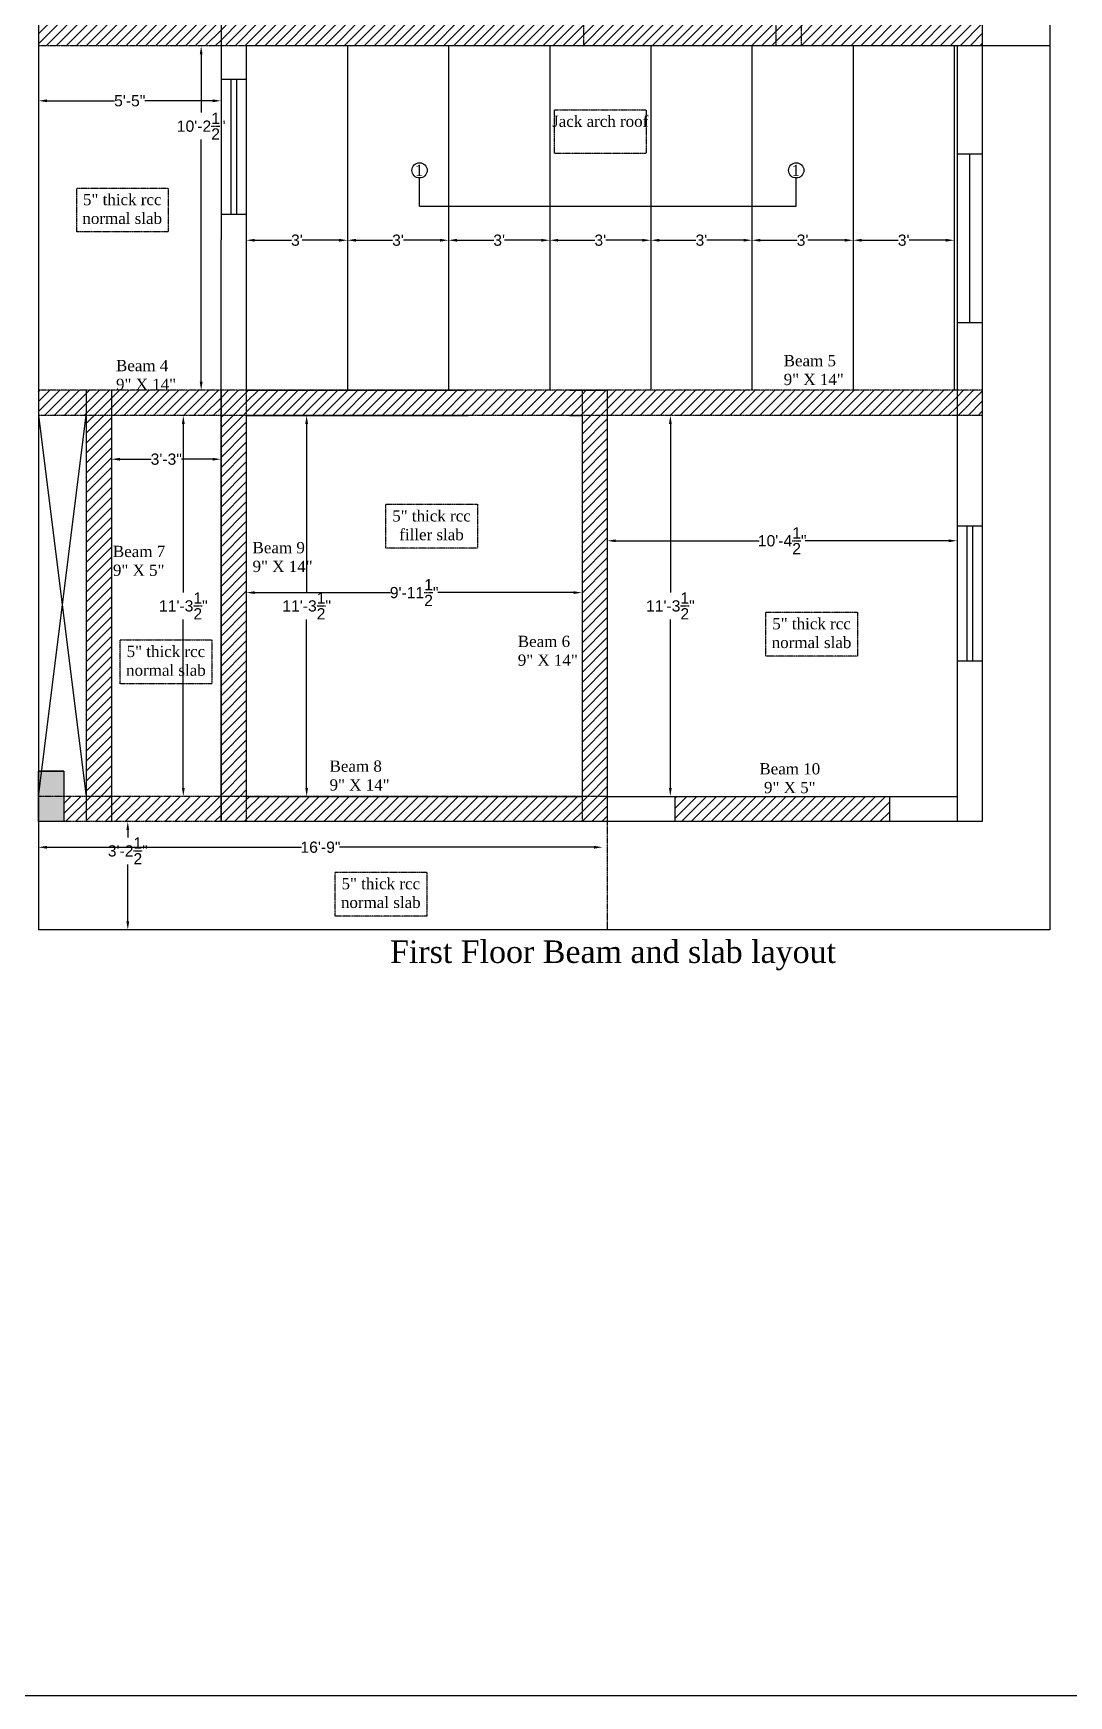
# Model space of a CAD drawing. Header units: inches. Extents: x 3138 to 9973, y -1757 to -151.
# Drawn here: x 6501 to 6870, y -1757 to -1165 of the extents above; entities that cross this region are included whole.
import ezdxf

# ---------------------------------------------------------------- set-up
doc = ezdxf.new("R2010")
doc.units = ezdxf.units.IN
doc.header["$LTSCALE"] = 0.1
doc.header["$MEASUREMENT"] = 0
doc.linetypes.add('DASHED', pattern=[0.75, 0.5, -0.25])
doc.linetypes.add('DASHED2', pattern=[0.375, 0.25, -0.125])
doc.layers.add('MH - Beam and slab layout', color=7, linetype='Continuous')
doc.layers.add('MH - Beams', color=3, linetype='DASHED2')
doc.styles.get("Standard").update_dxf_attribs({"font": 'arial.ttf'})
doc.dimstyles.get("Standard").update_dxf_attribs({"dimtxt": 6, "dimasz": 3, "dimexe": 0, "dimexo": 0.0625, "dimgap": 0.09, "dimtad": 0, "dimtih": 1, "dimtoh": 1, "dimdec": 1, "dimzin": 0, "dimdsep": 46, "dimlunit": 4, "dimtxsty": 'Standard', "dimblk": 'DOT', "dimcen": 0.09, "dimse1": 1, "dimse2": 1, "dimadec": 0, "dimazin": 0, "dimtfac": 1, "dimtdec": 1, "dimtofl": 0, "dimtmove": 0, "dimatfit": 3, "dimfxl": 1, "dimtolj": 1, "dimtzin": 0, "dimarcsym": 0})

# ---------------------------------------------------------------- blocks, each defined once
blk = doc.blocks.new('*D325')
at = {"layer": 'Defpoints', "color": 0}
for p in [(6577.11, -1238.87), (6613.11, -1238.87), (6613.11, -1238.87)]:
    blk.add_point(p, dxfattribs=at)
at = {"layer": 'MH - Beam and slab layout', "color": 0, "lineweight": -2}
for p, q in [((6580.11, -1238.87), (6593.18, -1238.87)), ((6610.11, -1238.87), (6597.03, -1238.87))]:
    blk.add_line(p, q, dxfattribs=at)
at = {"layer": 'MH - Beam and slab layout', "color": 0}
for points in [[(6580.11, -1238.37), (6580.11, -1239.37), (6577.11, -1238.87)], [(6610.11, -1239.37), (6610.11, -1238.37), (6613.11, -1238.87)]]:
    blk.add_solid(points, dxfattribs=at)
at = {"layer": 'MH - Beam and slab layout', "color": 0, "linetype": 'DASHED', "insert": (6595.11, -1238.87), "char_height": 4, "attachment_point": 5}
blk.add_mtext("\\A1;3'", dxfattribs=at)
blk = doc.blocks.new('_Dot')
at = {"color": 0, "linetype": 'ByBlock', "lineweight": -2}
blk.add_line((-0.5, 0), (-1, 0), dxfattribs=at)
at = {"color": 0, "linetype": 'ByBlock', "const_width": 0.5}
blk.add_lwpolyline([(-0.25, 0, 1), (0.25, 0, 1)], format="xyb", close=True, dxfattribs=at)
blk = doc.blocks.new('*D326')
at = {"layer": 'Defpoints', "color": 0}
for p in [(6613.11, -1238.87), (6649.11, -1238.87), (6649.11, -1238.87)]:
    blk.add_point(p, dxfattribs=at)
at = {"layer": 'MH - Beam and slab layout', "color": 0, "lineweight": -2}
for p, q in [((6616.11, -1238.87), (6629.18, -1238.87)), ((6646.11, -1238.87), (6633.03, -1238.87))]:
    blk.add_line(p, q, dxfattribs=at)
at = {"layer": 'MH - Beam and slab layout', "color": 0}
for points in [[(6616.11, -1238.37), (6616.11, -1239.37), (6613.11, -1238.87)], [(6646.11, -1239.37), (6646.11, -1238.37), (6649.11, -1238.87)]]:
    blk.add_solid(points, dxfattribs=at)
at = {"layer": 'MH - Beam and slab layout', "color": 0, "linetype": 'DASHED', "insert": (6631.11, -1238.87), "char_height": 4, "attachment_point": 5}
blk.add_mtext("\\A1;3'", dxfattribs=at)
blk = doc.blocks.new('*D327')
at = {"layer": 'Defpoints', "color": 0}
for p in [(6649.11, -1238.87), (6685.11, -1238.87), (6685.11, -1238.87)]:
    blk.add_point(p, dxfattribs=at)
at = {"layer": 'MH - Beam and slab layout', "color": 0, "lineweight": -2}
for p, q in [((6652.11, -1238.87), (6665.18, -1238.87)), ((6682.11, -1238.87), (6669.03, -1238.87))]:
    blk.add_line(p, q, dxfattribs=at)
at = {"layer": 'MH - Beam and slab layout', "color": 0}
for points in [[(6652.11, -1238.37), (6652.11, -1239.37), (6649.11, -1238.87)], [(6682.11, -1239.37), (6682.11, -1238.37), (6685.11, -1238.87)]]:
    blk.add_solid(points, dxfattribs=at)
at = {"layer": 'MH - Beam and slab layout', "color": 0, "linetype": 'DASHED', "insert": (6667.11, -1238.87), "char_height": 4, "attachment_point": 5}
blk.add_mtext("\\A1;3'", dxfattribs=at)
blk = doc.blocks.new('*D328')
at = {"layer": 'Defpoints', "color": 0}
for p in [(6685.11, -1238.87), (6721.11, -1238.87), (6721.11, -1238.87)]:
    blk.add_point(p, dxfattribs=at)
at = {"layer": 'MH - Beam and slab layout', "color": 0, "lineweight": -2}
for p, q in [((6688.11, -1238.87), (6701.18, -1238.87)), ((6718.11, -1238.87), (6705.03, -1238.87))]:
    blk.add_line(p, q, dxfattribs=at)
at = {"layer": 'MH - Beam and slab layout', "color": 0}
for points in [[(6688.11, -1238.37), (6688.11, -1239.37), (6685.11, -1238.87)], [(6718.11, -1239.37), (6718.11, -1238.37), (6721.11, -1238.87)]]:
    blk.add_solid(points, dxfattribs=at)
at = {"layer": 'MH - Beam and slab layout', "color": 0, "linetype": 'DASHED', "insert": (6703.11, -1238.87), "char_height": 4, "attachment_point": 5}
blk.add_mtext("\\A1;3'", dxfattribs=at)
blk = doc.blocks.new('*D329')
at = {"layer": 'Defpoints', "color": 0}
for p in [(6721.11, -1238.87), (6757.11, -1238.87), (6757.11, -1238.87)]:
    blk.add_point(p, dxfattribs=at)
at = {"layer": 'MH - Beam and slab layout', "color": 0, "lineweight": -2}
for p, q in [((6724.11, -1238.87), (6737.18, -1238.87)), ((6754.11, -1238.87), (6741.03, -1238.87))]:
    blk.add_line(p, q, dxfattribs=at)
at = {"layer": 'MH - Beam and slab layout', "color": 0}
for points in [[(6724.11, -1238.37), (6724.11, -1239.37), (6721.11, -1238.87)], [(6754.11, -1239.37), (6754.11, -1238.37), (6757.11, -1238.87)]]:
    blk.add_solid(points, dxfattribs=at)
at = {"layer": 'MH - Beam and slab layout', "color": 0, "linetype": 'DASHED', "insert": (6739.11, -1238.87), "char_height": 4, "attachment_point": 5}
blk.add_mtext("\\A1;3'", dxfattribs=at)
blk = doc.blocks.new('*D330')
at = {"layer": 'Defpoints', "color": 0}
for p in [(6757.11, -1238.87), (6793.11, -1238.87), (6793.11, -1238.87)]:
    blk.add_point(p, dxfattribs=at)
at = {"layer": 'MH - Beam and slab layout', "color": 0, "lineweight": -2}
for p, q in [((6760.11, -1238.87), (6773.18, -1238.87)), ((6790.11, -1238.87), (6777.03, -1238.87))]:
    blk.add_line(p, q, dxfattribs=at)
at = {"layer": 'MH - Beam and slab layout', "color": 0}
for points in [[(6760.11, -1238.37), (6760.11, -1239.37), (6757.11, -1238.87)], [(6790.11, -1239.37), (6790.11, -1238.37), (6793.11, -1238.87)]]:
    blk.add_solid(points, dxfattribs=at)
at = {"layer": 'MH - Beam and slab layout', "color": 0, "linetype": 'DASHED', "insert": (6775.11, -1238.87), "char_height": 4, "attachment_point": 5}
blk.add_mtext("\\A1;3'", dxfattribs=at)
blk = doc.blocks.new('*D331')
at = {"layer": 'Defpoints', "color": 0}
for p in [(6793.11, -1238.87), (6829.11, -1238.87), (6829.11, -1238.87)]:
    blk.add_point(p, dxfattribs=at)
at = {"layer": 'MH - Beam and slab layout', "color": 0, "lineweight": -2}
for p, q in [((6796.11, -1238.87), (6809.18, -1238.87)), ((6826.11, -1238.87), (6813.03, -1238.87))]:
    blk.add_line(p, q, dxfattribs=at)
at = {"layer": 'MH - Beam and slab layout', "color": 0}
for points in [[(6796.11, -1238.37), (6796.11, -1239.37), (6793.11, -1238.87)], [(6826.11, -1239.37), (6826.11, -1238.37), (6829.11, -1238.87)]]:
    blk.add_solid(points, dxfattribs=at)
at = {"layer": 'MH - Beam and slab layout', "color": 0, "linetype": 'DASHED', "insert": (6811.11, -1238.87), "char_height": 4, "attachment_point": 5}
blk.add_mtext("\\A1;3'", dxfattribs=at)
blk = doc.blocks.new('*D336')
at = {"layer": 'Defpoints', "color": 0}
for p in [(6696.61, -1364.23), (6577.11, -1368.97), (6696.61, -1368.97)]:
    blk.add_point(p, dxfattribs=at)
at = {"layer": 'MH - Beam and slab layout', "color": 0, "lineweight": -2}
for p, q in [((6580.11, -1364.23), (6628.43, -1364.23)), ((6693.61, -1364.23), (6645.28, -1364.23))]:
    blk.add_line(p, q, dxfattribs=at)
at = {"layer": 'MH - Beam and slab layout', "color": 0}
for points in [[(6580.11, -1363.73), (6580.11, -1364.73), (6577.11, -1364.23)], [(6693.61, -1364.73), (6693.61, -1363.73), (6696.61, -1364.23)]]:
    blk.add_solid(points, dxfattribs=at)
at = {"layer": 'MH - Beam and slab layout', "color": 0, "linetype": 'DASHED', "insert": (6636.86, -1364.23), "char_height": 4, "attachment_point": 5}
blk.add_mtext('\\A1;9\'-11{\\H1.000000x;\\S1/2;}"', dxfattribs=at)
blk = doc.blocks.new('*D337')
at = {"layer": 'Defpoints', "color": 0}
for p in [(6599.11, -1301.22), (6598.59, -1436.72), (6599.11, -1436.72)]:
    blk.add_point(p, dxfattribs=at)
at = {"layer": 'MH - Beam and slab layout', "color": 0, "lineweight": -2}
for p, q in [((6598.59, -1304.22), (6598.59, -1364.17)), ((6598.59, -1433.72), (6598.59, -1373.78))]:
    blk.add_line(p, q, dxfattribs=at)
at = {"layer": 'MH - Beam and slab layout', "color": 0}
for points in [[(6599.09, -1304.22), (6598.09, -1304.22), (6598.59, -1301.22)], [(6598.09, -1433.72), (6599.09, -1433.72), (6598.59, -1436.72)]]:
    blk.add_solid(points, dxfattribs=at)
at = {"layer": 'MH - Beam and slab layout', "color": 0, "linetype": 'DASHED', "insert": (6598.59, -1368.97), "char_height": 4, "attachment_point": 5}
blk.add_mtext('\\A1;11\'-3{\\H1.000000x;\\S1/2;}"', dxfattribs=at)
blk = doc.blocks.new('*D338')
at = {"layer": 'Defpoints', "color": 0}
for p in [(6830.11, -1345.79), (6705.61, -1348.66), (6830.11, -1348.66)]:
    blk.add_point(p, dxfattribs=at)
at = {"layer": 'MH - Beam and slab layout', "color": 0, "lineweight": -2}
for p, q in [((6708.61, -1345.79), (6759.62, -1345.79)), ((6827.11, -1345.79), (6776.09, -1345.79))]:
    blk.add_line(p, q, dxfattribs=at)
at = {"layer": 'MH - Beam and slab layout', "color": 0}
for points in [[(6708.61, -1345.29), (6708.61, -1346.29), (6705.61, -1345.79)], [(6827.11, -1346.29), (6827.11, -1345.29), (6830.11, -1345.79)]]:
    blk.add_solid(points, dxfattribs=at)
at = {"layer": 'MH - Beam and slab layout', "color": 0, "linetype": 'DASHED', "insert": (6767.86, -1345.79), "char_height": 4, "attachment_point": 5}
blk.add_mtext('\\A1;10\'-4{\\H1.000000x;\\S1/2;}"', dxfattribs=at)
blk = doc.blocks.new('*D339')
at = {"layer": 'Defpoints', "color": 0}
for p in [(6727.64, -1301.22), (6727.64, -1436.72), (6728.05, -1436.72)]:
    blk.add_point(p, dxfattribs=at)
at = {"layer": 'MH - Beam and slab layout', "color": 0, "lineweight": -2}
for p, q in [((6728.05, -1304.22), (6728.05, -1364.17)), ((6728.05, -1433.72), (6728.05, -1373.78))]:
    blk.add_line(p, q, dxfattribs=at)
at = {"layer": 'MH - Beam and slab layout', "color": 0}
for points in [[(6728.55, -1304.22), (6727.55, -1304.22), (6728.05, -1301.22)], [(6727.55, -1433.72), (6728.55, -1433.72), (6728.05, -1436.72)]]:
    blk.add_solid(points, dxfattribs=at)
at = {"layer": 'MH - Beam and slab layout', "color": 0, "linetype": 'DASHED', "insert": (6728.05, -1368.97), "char_height": 4, "attachment_point": 5}
blk.add_mtext('\\A1;11\'-3{\\H1.000000x;\\S1/2;}"', dxfattribs=at)
blk = doc.blocks.new('*D341')
at = {"layer": 'Defpoints', "color": 0}
for p in [(6518.02, -1169.72), (6518.02, -1292.22), (6561.04, -1292.22)]:
    blk.add_point(p, dxfattribs=at)
at = {"layer": 'MH - Beam and slab layout', "color": 0, "lineweight": -2}
for p, q in [((6561.04, -1172.72), (6561.04, -1193.46)), ((6561.04, -1289.22), (6561.04, -1203.07))]:
    blk.add_line(p, q, dxfattribs=at)
at = {"layer": 'MH - Beam and slab layout', "color": 0}
for points in [[(6561.54, -1172.72), (6560.54, -1172.72), (6561.04, -1169.72)], [(6560.54, -1289.22), (6561.54, -1289.22), (6561.04, -1292.22)]]:
    blk.add_solid(points, dxfattribs=at)
at = {"layer": 'MH - Beam and slab layout', "color": 0, "linetype": 'DASHED', "insert": (6561.04, -1198.27), "char_height": 4, "attachment_point": 5}
blk.add_mtext('\\A1;10\'-2{\\H1.000000x;\\S1/2;}"', dxfattribs=at)
blk = doc.blocks.new('*D342')
at = {"layer": 'Defpoints', "color": 0}
for p in [(6525.67, -1301.22), (6525.67, -1436.72), (6554.69, -1436.72)]:
    blk.add_point(p, dxfattribs=at)
at = {"layer": 'MH - Beam and slab layout', "color": 0, "lineweight": -2}
for p, q in [((6554.69, -1304.22), (6554.69, -1364.17)), ((6554.69, -1433.72), (6554.69, -1373.78))]:
    blk.add_line(p, q, dxfattribs=at)
at = {"layer": 'MH - Beam and slab layout', "color": 0}
for points in [[(6555.19, -1304.22), (6554.19, -1304.22), (6554.69, -1301.22)], [(6554.19, -1433.72), (6555.19, -1433.72), (6554.69, -1436.72)]]:
    blk.add_solid(points, dxfattribs=at)
at = {"layer": 'MH - Beam and slab layout', "color": 0, "linetype": 'DASHED', "insert": (6554.69, -1368.97), "char_height": 4, "attachment_point": 5}
blk.add_mtext('\\A1;11\'-3{\\H1.000000x;\\S1/2;}"', dxfattribs=at)
blk = doc.blocks.new('*D343')
at = {"layer": 'Defpoints', "color": 0}
for p in [(6529.11, -1317.04), (6568.11, -1316.78), (6568.11, -1317.04)]:
    blk.add_point(p, dxfattribs=at)
at = {"layer": 'MH - Beam and slab layout', "color": 0, "lineweight": -2}
for p, q in [((6532.11, -1316.78), (6543.21, -1316.78)), ((6565.11, -1316.78), (6554.01, -1316.78))]:
    blk.add_line(p, q, dxfattribs=at)
at = {"layer": 'MH - Beam and slab layout', "color": 0}
for points in [[(6532.11, -1316.28), (6532.11, -1317.28), (6529.11, -1316.78)], [(6565.11, -1317.28), (6565.11, -1316.28), (6568.11, -1316.78)]]:
    blk.add_solid(points, dxfattribs=at)
at = {"layer": 'MH - Beam and slab layout', "color": 0, "linetype": 'DASHED', "insert": (6548.61, -1316.78), "char_height": 4, "attachment_point": 5}
blk.add_mtext('\\A1;3\'-3"', dxfattribs=at)
blk = doc.blocks.new('*D344')
at = {"layer": 'Defpoints', "color": 0}
for p in [(6503.11, -1454.84), (6703.91, -1456.36), (6503.11, -1464.97)]:
    blk.add_point(p, dxfattribs=at)
at = {"layer": 'MH - Beam and slab layout', "color": 0, "lineweight": -2}
for p, q in [((6506.11, -1454.84), (6596.74, -1454.84)), ((6700.91, -1454.84), (6610.28, -1454.84))]:
    blk.add_line(p, q, dxfattribs=at)
at = {"layer": 'MH - Beam and slab layout', "color": 0}
for points in [[(6506.11, -1454.34), (6506.11, -1455.34), (6503.11, -1454.84)], [(6700.91, -1455.34), (6700.91, -1454.34), (6703.91, -1454.84)]]:
    blk.add_solid(points, dxfattribs=at)
at = {"layer": 'MH - Beam and slab layout', "color": 0, "linetype": 'DASHED', "insert": (6603.51, -1454.84), "char_height": 4, "attachment_point": 5}
blk.add_mtext('\\A1;16\'-9"', dxfattribs=at)
blk = doc.blocks.new('*D345')
at = {"layer": 'Defpoints', "color": 0}
for p in [(6534.92, -1445.72), (6534.34, -1484.22), (6534.92, -1484.22)]:
    blk.add_point(p, dxfattribs=at)
at = {"layer": 'MH - Beam and slab layout', "color": 0, "lineweight": -2}
for p, q in [((6534.92, -1448.72), (6534.92, -1451.33)), ((6534.92, -1481.22), (6534.92, -1460.94))]:
    blk.add_line(p, q, dxfattribs=at)
at = {"layer": 'MH - Beam and slab layout', "color": 0}
for points in [[(6535.42, -1448.72), (6534.42, -1448.72), (6534.92, -1445.72)], [(6534.42, -1481.22), (6535.42, -1481.22), (6534.92, -1484.22)]]:
    blk.add_solid(points, dxfattribs=at)
at = {"layer": 'MH - Beam and slab layout', "color": 0, "linetype": 'DASHED', "insert": (6534.92, -1456.13), "char_height": 4, "attachment_point": 5}
blk.add_mtext('\\A1;3\'-2{\\H1.000000x;\\S1/2;}"', dxfattribs=at)
blk = doc.blocks.new('*D347')
at = {"layer": 'Defpoints', "color": 0}
for p in [(6503.11, -1187.91), (6568.11, -1187.91), (6568.11, -1189.26)]:
    blk.add_point(p, dxfattribs=at)
at = {"layer": 'MH - Beam and slab layout', "color": 0, "lineweight": -2}
for p, q in [((6506.11, -1189.26), (6530.2, -1189.26)), ((6565.11, -1189.26), (6541.01, -1189.26))]:
    blk.add_line(p, q, dxfattribs=at)
at = {"layer": 'MH - Beam and slab layout', "color": 0}
for points in [[(6506.11, -1188.76), (6506.11, -1189.76), (6503.11, -1189.26)], [(6565.11, -1189.76), (6565.11, -1188.76), (6568.11, -1189.26)]]:
    blk.add_solid(points, dxfattribs=at)
at = {"layer": 'MH - Beam and slab layout', "color": 0, "linetype": 'DASHED', "insert": (6535.61, -1189.26), "char_height": 4, "attachment_point": 5}
blk.add_mtext('\\A1;5\'-5"', dxfattribs=at)

msp = doc.modelspace()

# ---------------------------------------------------------------- hatches: boundary and pattern name
msp.add_hatch(color=256).paths.add_polyline_path([(6503.107, -1427.723), (6512.107, -1427.723), (6512.107, -1445.723), (6503.107, -1445.723)])
at = {"layer": 'MH - Beam and slab layout', "linetype": 'DASHED'}
h = msp.add_hatch(dxfattribs=at)
h.set_pattern_fill('ANSI31', color=256, scale=20, style=0)
h.paths.add_polyline_path([(6774.607, -1160.723), (6774.607, -1094.223), (6774.607, -1089.723), (6774.607, -1027.223), (6774.607, -1018.223), (6765.607, -1018.223), (6765.607, -1021.723), (6765.607, -1023.723), (6765.607, -1027.223), (6765.607, -1160.723), (6765.607, -1169.723), (6774.607, -1169.723)])
h = msp.add_hatch(dxfattribs=at)
h.set_pattern_fill('ANSI31', color=256, scale=20, style=0)
h.paths.add_polyline_path([(6568.107, -1169.723), (6568.107, -1160.723), (6503.107, -1160.723), (6503.107, -1169.723)])
at = {"layer": 'MH - Beam and slab layout'}
h = msp.add_hatch(dxfattribs=at)
h.set_pattern_fill('ANSI31', color=256, scale=20, style=0)
h.paths.add_polyline_path([(6697.107, -1169.723), (6697.107, -1160.723), (6577.107, -1160.723), (6568.107, -1160.723), (6568.107, -1169.723), (6577.107, -1169.723), (6613.107, -1169.723), (6649.107, -1169.723), (6685.107, -1169.723)])
at = {"layer": 'MH - Beam and slab layout', "linetype": 'DASHED'}
h = msp.add_hatch(dxfattribs=at)
h.set_pattern_fill('ANSI31', color=256, scale=20, style=0)
h.paths.add_polyline_path([(6765.607, -1169.723), (6765.607, -1160.723), (6729.607, -1160.723), (6697.107, -1160.723), (6697.107, -1169.723), (6721.107, -1169.723), (6729.607, -1169.723), (6757.107, -1169.723)])
h = msp.add_hatch(dxfattribs=at)
h.set_pattern_fill('ANSI31', color=256, scale=20, style=0)
h.paths.add_polyline_path([(6839.107, -1169.723), (6839.107, -1160.723), (6830.107, -1160.723), (6774.607, -1160.723), (6774.607, -1169.723), (6793.107, -1169.723), (6829.107, -1169.723), (6830.107, -1169.723)])
h = msp.add_hatch(dxfattribs=at)
h.set_pattern_fill('ANSI31', color=256, scale=20, style=0)
h.paths.add_polyline_path([(6504.778, -1189.691), (6532.216, -1189.691), (6532.216, -1206.841), (6504.778, -1206.841)], flags=9)
h = msp.add_hatch(dxfattribs=at)
h.set_pattern_fill('ANSI31', color=256, scale=20, style=0)
h.paths.add_polyline_path([(6504.778, -1189.691), (6532.216, -1189.691), (6532.216, -1206.841), (6504.778, -1206.841)], flags=9)
h = msp.add_hatch(dxfattribs=at)
h.set_pattern_fill('ANSI31', color=256, scale=20, style=0)
h.paths.add_polyline_path([(6551.893, -1192.549), (6570.185, -1192.549), (6570.185, -1203.983), (6551.893, -1203.983)], flags=9)
h = msp.add_hatch(dxfattribs=at)
h.set_pattern_fill('ANSI31', color=256, scale=20, style=0)
h.paths.add_polyline_path([(6529.295, -1235.689), (6541.919, -1235.689), (6541.919, -1241.757), (6529.295, -1241.757)], flags=9)
h = msp.add_hatch(dxfattribs=at)
h.set_pattern_fill('ANSI31', color=256, scale=20, style=0)
h.paths.add_polyline_path([(6568.107, -1301.223), (6568.107, -1292.223), (6503.107, -1292.223), (6503.107, -1301.223)])
h = msp.add_hatch(dxfattribs=at)
h.set_pattern_fill('ANSI31', color=256, scale=20, style=0)
h.paths.add_polyline_path([(6577.107, -1301.223), (6577.107, -1292.223), (6568.107, -1292.223), (6568.107, -1301.223)])
h = msp.add_hatch(dxfattribs=at)
h.set_pattern_fill('ANSI31', color=256, scale=20, style=0)
h.paths.add_polyline_path([(6696.607, -1301.223), (6696.607, -1292.223), (6692.107, -1292.223), (6685.107, -1292.223), (6656.107, -1292.223), (6649.107, -1292.223), (6613.107, -1292.223), (6577.107, -1292.223), (6577.107, -1301.223), (6599.107, -1301.223), (6623.107, -1301.223), (6656.107, -1301.223), (6692.107, -1301.223)])
h = msp.add_hatch(dxfattribs=at)
h.set_pattern_fill('ANSI31', color=256, scale=20, style=0)
h.paths.add_polyline_path([(6705.607, -1301.223), (6705.607, -1292.223), (6696.607, -1292.223), (6696.607, -1301.223)])
h = msp.add_hatch(dxfattribs=at)
h.set_pattern_fill('ANSI31', color=256, scale=20, style=0)
h.paths.add_polyline_path([(6830.107, -1301.223), (6830.107, -1292.223), (6829.107, -1292.223), (6793.107, -1292.223), (6757.107, -1292.223), (6721.107, -1292.223), (6705.607, -1292.223), (6705.607, -1301.223)])
h = msp.add_hatch(dxfattribs=at)
h.set_pattern_fill('ANSI31', color=256, scale=20, style=0)
h.paths.add_polyline_path([(6839.107, -1301.223), (6839.107, -1292.223), (6830.107, -1292.223), (6830.107, -1301.223)])
h = msp.add_hatch(dxfattribs=at)
h.set_pattern_fill('ANSI31', color=256, scale=20, style=0)
h.paths.add_polyline_path([(6529.107, -1436.723), (6529.107, -1301.223), (6520.107, -1301.223), (6520.107, -1436.723)])
h = msp.add_hatch(dxfattribs=at)
h.set_pattern_fill('ANSI31', color=256, scale=20, style=0)
h.paths.add_polyline_path([(6577.107, -1436.723), (6577.107, -1436.723), (6577.107, -1301.223), (6568.107, -1301.223), (6568.107, -1436.723)])
h = msp.add_hatch(dxfattribs=at)
h.set_pattern_fill('ANSI31', color=256, scale=20, style=0)
h.paths.add_polyline_path([(6705.607, -1436.723), (6705.607, -1301.223), (6696.607, -1301.223), (6696.607, -1436.723)])
h = msp.add_hatch(dxfattribs=at)
h.set_pattern_fill('ANSI31', color=256, scale=20, style=0)
h.paths.add_polyline_path([(6526.139, -1309.931), (6545.075, -1309.931), (6545.075, -1319.033), (6526.139, -1319.033)], flags=9)
h = msp.add_hatch(dxfattribs=at)
h.set_pattern_fill('ANSI31', color=256, scale=20, style=0)
h.paths.add_polyline_path([(6529.295, -1311.448), (6541.919, -1311.448), (6541.919, -1317.516), (6529.295, -1317.516)], flags=9)
h = msp.add_hatch(dxfattribs=at)
h.set_pattern_fill('ANSI31', color=256, scale=20, style=0)
h.paths.add_polyline_path([(6754.138, -1337.218), (6781.576, -1337.218), (6781.576, -1354.368), (6754.138, -1354.368)], flags=9)
h = msp.add_hatch(dxfattribs=at)
h.set_pattern_fill('ANSI31', color=256, scale=20, style=0)
h.paths.add_polyline_path([(6511.179, -1360.398), (6538.617, -1360.398), (6538.617, -1377.548), (6511.179, -1377.548)], flags=9)
h = msp.add_hatch(dxfattribs=at)
h.set_pattern_fill('ANSI31', color=256, scale=20, style=0)
h.paths.add_polyline_path([(6511.179, -1360.398), (6538.617, -1360.398), (6538.617, -1377.548), (6511.179, -1377.548)], flags=9)
h = msp.add_hatch(dxfattribs=at)
h.set_pattern_fill('ANSI31', color=256, scale=20, style=0)
h.paths.add_polyline_path([(6584.868, -1360.398), (6612.306, -1360.398), (6612.306, -1377.548), (6584.868, -1377.548)], flags=9)
h = msp.add_hatch(dxfattribs=at)
h.set_pattern_fill('ANSI31', color=256, scale=20, style=0)
h.paths.add_polyline_path([(6584.868, -1360.398), (6612.306, -1360.398), (6612.306, -1377.548), (6584.868, -1377.548)], flags=9)
h = msp.add_hatch(dxfattribs=at)
h.set_pattern_fill('ANSI31', color=256, scale=20, style=0)
h.paths.add_polyline_path([(6622.856, -1355.655), (6650.858, -1355.655), (6650.858, -1372.805), (6622.856, -1372.805)], flags=9)
h = msp.add_hatch(dxfattribs=at)
h.set_pattern_fill('ANSI31', color=256, scale=20, style=0)
h.paths.add_polyline_path([(6622.856, -1355.655), (6650.858, -1355.655), (6650.858, -1372.805), (6622.856, -1372.805)], flags=9)
h = msp.add_hatch(dxfattribs=at)
h.set_pattern_fill('ANSI31', color=256, scale=20, style=0)
h.paths.add_polyline_path([(6714.335, -1360.398), (6741.773, -1360.398), (6741.773, -1377.548), (6714.335, -1377.548)], flags=9)
h = msp.add_hatch(dxfattribs=at)
h.set_pattern_fill('ANSI31', color=256, scale=20, style=0)
h.paths.add_polyline_path([(6545.541, -1363.257), (6563.833, -1363.257), (6563.833, -1374.69), (6545.541, -1374.69)], flags=9)
at = {"layer": 'MH - Beam and slab layout'}
h = msp.add_hatch(dxfattribs=at)
h.set_pattern_fill('ANSI32', color=256)
h.paths.add_polyline_path([(6718.908, -1363.257), (6737.2, -1363.257), (6737.2, -1374.69), (6718.908, -1374.69)], flags=9)
at = {"layer": 'MH - Beam and slab layout', "linetype": 'DASHED'}
h = msp.add_hatch(dxfattribs=at)
h.set_pattern_fill('ANSI31', color=256, scale=20, style=0)
h.paths.add_polyline_path([(6568.107, -1445.723), (6568.107, -1445.723), (6568.107, -1436.723), (6512.107, -1436.723), (6512.107, -1445.723), (6512.107, -1445.723)])
h = msp.add_hatch(dxfattribs=at)
h.set_pattern_fill('ANSI31', color=256, scale=20, style=0)
h.paths.add_polyline_path([(6577.107, -1445.723), (6577.107, -1436.723), (6568.107, -1436.723), (6568.107, -1445.723), (6568.107, -1445.723), (6568.107, -1445.723)])
h = msp.add_hatch(dxfattribs=at)
h.set_pattern_fill('ANSI31', color=256, scale=20, style=0)
h.paths.add_polyline_path([(6696.607, -1445.723), (6696.607, -1436.723), (6577.107, -1436.723), (6577.107, -1436.723), (6577.107, -1445.723)])
h = msp.add_hatch(dxfattribs=at)
h.set_pattern_fill('ANSI31', color=256, scale=20, style=0)
h.paths.add_polyline_path([(6705.607, -1445.723), (6705.607, -1436.723), (6696.607, -1436.723), (6696.607, -1445.723)])
h = msp.add_hatch(dxfattribs=at)
h.set_pattern_fill('ANSI31', color=256, scale=20, style=0)
h.paths.add_polyline_path([(6806.107, -1445.723), (6806.107, -1436.723), (6729.607, -1436.723), (6729.607, -1445.723)])
h = msp.add_hatch(dxfattribs=at)
h.set_pattern_fill('ANSI31', color=256, scale=20, style=0)
h.paths.add_polyline_path([(6525.451, -1451.57), (6544.381, -1451.57), (6544.381, -1460.696), (6525.451, -1460.696)], flags=9)

# ---------------------------------------------------------------- linework, layer by layer
for p, q in [((6568.107, -1160.723), (6568.107, -1238.723)), ((6577.107, -1169.723), (6577.107, -1287.723)), ((6613.107, -1169.723), (6613.107, -1292.223)), ((6649.107, -1169.723), (6649.107, -1292.223)), ((6685.107, -1169.723), (6685.107, -1292.223)), ((6721.107, -1169.723), (6721.107, -1292.223)), ((6757.107, -1169.723), (6757.107, -1292.223)), ((6793.107, -1169.723), (6793.107, -1292.223)), ((6829.107, -1169.723), (6829.107, -1292.223)), ((6577.107, -1181.723), (6568.107, -1181.723)), ((6571.607, -1181.723), (6571.607, -1229.723)), ((6573.607, -1181.723), (6573.607, -1229.723)), ((6577.107, -1229.723), (6568.107, -1229.723)), ((6520.107, -1292.223), (6520.107, -1445.723)), ((6529.107, -1292.223), (6529.107, -1445.723)), ((6503.107, -1301.223), (6520.107, -1436.723)), ((6503.107, -1436.723), (6520.107, -1301.223)), ((6599.107, -1301.223), (6577.107, -1301.223)), ((6830.107, -1340.473), (6839.107, -1340.473)), ((6833.607, -1340.473), (6833.607, -1388.473)), ((6835.607, -1340.473), (6835.607, -1388.473)), ((6830.107, -1388.473), (6839.107, -1388.473)), ((6512.107, -1427.723), (6503.107, -1427.723)), ((6806.107, -1436.723), (6806.107, -1445.723)), ((6512.107, -1445.723), (6503.107, -1445.723))]:
    msp.add_line(p, q)
for points in [[(6503.107, -994.223), (6863.107, -994.223), (6863.107, -1484.223)], [(6503.107, -994.223), (6503.107, -1484.223)], [(6839.107, -1018.223), (6839.107, -1175.296)], [(6729.607, -1169.723), (6577.107, -1169.723)], [(6863.107, -1169.723), (6729.607, -1169.723)], [(6774.607, -1169.723), (6765.607, -1169.723)], [(6830.107, -1169.723), (6830.107, -1436.723)], [(6839.107, -1175.296), (6839.107, -1445.723)], [(6839.107, -1445.723), (6568.107, -1445.723), (6568.107, -1238.723)], [(6577.107, -1287.723), (6577.107, -1292.223)], [(6577.107, -1292.223), (6656.107, -1292.223)], [(6692.107, -1292.223), (6705.607, -1292.223)], [(6705.607, -1292.223), (6705.607, -1436.723)], [(6577.107, -1301.223), (6656.107, -1301.223)], [(6577.107, -1301.223), (6577.107, -1436.723), (6696.607, -1436.723)], [(6599.107, -1301.223), (6623.107, -1301.223)], [(6692.107, -1301.223), (6696.607, -1301.223)], [(6696.607, -1301.223), (6696.607, -1436.723)], [(6512.107, -1427.723), (6512.107, -1445.723)], [(6705.607, -1436.723), (6830.107, -1436.723)], [(6863.107, -1484.223), (6503.107, -1484.223)]]:
    msp.add_lwpolyline(points)
msp.add_lwpolyline([(6503.107, -1427.723), (6512.107, -1427.723), (6512.107, -1445.723), (6503.107, -1445.723)], close=True)
at = {"layer": 'MH - Beam and slab layout'}
for p, q in [((6839.107, -1208.264), (6830.107, -1208.264)), ((6834.607, -1268.252), (6834.607, -1208.264)), ((6638.779, -1226.774), (6638.779, -1216.715)), ((6772.867, -1226.774), (6772.867, -1216.715)), ((6638.779, -1226.774), (6772.867, -1226.774)), ((6839.107, -1268.252), (6830.107, -1268.252)), ((6705.607, -1436.723), (6705.607, -1445.723)), ((6729.607, -1436.723), (6729.607, -1445.723)), ((6806.107, -1436.723), (6806.107, -1445.723)), ((6830.107, -1436.723), (6830.107, -1445.723))]:
    msp.add_line(p, q, dxfattribs=at)
msp.add_lwpolyline([(6160.015, -722.304), (8196.431, -722.304), (8196.431, -1756.72), (6160.015, -1756.72)], close=True, dxfattribs=at)
at = {"layer": 'MH - Beam and slab layout', "linetype": 'DASHED'}
for points in [[(6686.864, -1192.429), (6719.433, -1192.429), (6719.433, -1208.053), (6686.864, -1208.053)], [(6516.723, -1220.292), (6549.291, -1220.292), (6549.291, -1235.916), (6516.723, -1235.916)], [(6626.81, -1332.827), (6659.378, -1332.827), (6659.378, -1348.451), (6626.81, -1348.451)], [(6762.085, -1371.197), (6794.653, -1371.197), (6794.653, -1386.821), (6762.085, -1386.821)], [(6532.264, -1381.059), (6564.832, -1381.059), (6564.832, -1396.683), (6532.264, -1396.683)], [(6608.753, -1463.682), (6641.322, -1463.682), (6641.322, -1479.306), (6608.753, -1479.306)]]:
    msp.add_lwpolyline(points, close=True, dxfattribs=at)
at = {"layer": 'MH - Beam and slab layout'}
for centre in [(6638.779, -1214.007), (6772.867, -1214.007)]:
    msp.add_circle(centre, 2.708, dxfattribs=at)
at = {"layer": 'MH - Beams', "linetype": 'DASHED'}
for p, q in [((6503.107, -1160.723), (6503.107, -1169.723)), ((6697.107, -1160.723), (6697.107, -1169.723)), ((6697.107, -1169.723), (6503.107, -1169.723)), ((6839.107, -1292.223), (6503.107, -1292.223)), ((6568.107, -1292.223), (6568.107, -1445.723)), ((6577.107, -1292.223), (6577.107, -1445.723)), ((6696.607, -1292.223), (6696.607, -1445.723)), ((6705.607, -1292.223), (6705.607, -1445.723)), ((6839.107, -1301.223), (6503.107, -1301.223)), ((6705.607, -1436.723), (6503.107, -1436.723)), ((6705.607, -1445.723), (6503.107, -1445.723)), ((6705.607, -1445.723), (6705.607, -1484.223))]:
    msp.add_line(p, q, dxfattribs=at)
at = {"layer": 'MH - Beams'}
for points in [[(6765.607, -1018.223), (6765.607, -1169.723)], [(6774.607, -1094.223), (6774.607, -1169.723)]]:
    msp.add_lwpolyline(points, dxfattribs=at)

# ---------------------------------------------------------------- texts
at = {"insert": (6624.209, -1487.998), "char_height": 8, "width": 166.88286, "attachment_point": 1}
msp.add_mtext('\\pxqc;{\\fTimes New Roman|b0|i0|c0|p34;First Floor Beam and slab layout}', dxfattribs=at)
at = {"layer": 'MH - Beam and slab layout', "linetype": 'DASHED', "char_height": 1, "attachment_point": 1}
for s, insert, width in [('\\pxqc;{\\fTimes New Roman|b0|i0|c0|p34;\\H4x;Jack arch roof}', (6686.744, -1194.532), 32.68875), ('\\pxqc;{\\fTimes New Roman|b0|i0|c0|p34;\\H4x;5" thick rcc normal slab}', (6516.602, -1222.396), 32.68875), ('{\\fTimes New Roman|b0|i0|c0|p34;\\H4x;Beam 4\\P9" X 14"}', (6530.723, -1281.465), 23.84609), ('{\\fTimes New Roman|b0|i0|c0|p34;\\H4x;Beam 5\\P9" X 14"}', (6768.392, -1279.726), 23.84609), ('\\pxqc;{\\fTimes New Roman|b0|i0|c0|p34;\\H4x;5" thick rcc filler slab}', (6626.69, -1334.931), 32.68875), ('{\\fTimes New Roman|b0|i0|c0|p34;\\H4x;Beam 7\\P9" X 5"}', (6529.627, -1347.588), 23.84609), ('\\pxt12;{\\fTimes New Roman|b0|i0|c0|p34;\\H4x;Beam 9\\P\\pxtz;9" X 14"}', (6579.335, -1346.241), 23.84609), ('\\pxqc;{\\fTimes New Roman|b0|i0|c0|p34;\\H4x;5" thick rcc normal slab}', (6761.964, -1373.301), 32.68875), ('\\pxqc;{\\fTimes New Roman|b0|i0|c0|p34;\\H4x;5" thick rcc normal slab}', (6532.144, -1383.163), 32.68875), ('{\\fTimes New Roman|b0|i0|c0|p34;\\H4x;Beam 6\\P9" X 14"}', (6673.749, -1379.593), 23.84609), ('\\pxt12;{\\fTimes New Roman|b0|i0|c0|p34;\\H4x;Beam 8\\P\\pxtz;9" X 14"}', (6606.742, -1423.979), 23.84609), ('\\pxqc,t12;{\\fTimes New Roman|b0|i0|c0|p34;\\H4x;Beam 10\\P\\pxqc,tz;9" X 5"}', (6758.645, -1424.916), 23.84609), ('\\pxqc;{\\fTimes New Roman|b0|i0|c0|p34;\\H4x;5" thick rcc normal slab}', (6608.633, -1465.786), 32.68875)]:
    msp.add_mtext(s, dxfattribs=dict(at, insert=insert, width=width))
at = {"layer": 'MH - Beam and slab layout', "char_height": 4, "width": 1.20331, "attachment_point": 1}
for insert in [(6638.01, -1212.013), (6772.097, -1212.013)]:
    msp.add_mtext('\\pxqc;{\\fTimes New Roman|b0|i0|c0|p34;1}', dxfattribs=dict(at, insert=insert))

# ---------------------------------------------------------------- dimensions: what is measured, and where the dimension line sits
at = {"layer": 'MH - Beam and slab layout'}
for base, p1, p2, picture, middle in [((6561.039, -1292.223), (6518.02, -1169.723), (6518.02, -1292.223), '*D341', (6561.039, -1198.266)), ((6534.916, -1484.223), (6534.916, -1445.723), (6534.342, -1484.223), '*D345', (6534.916, -1456.133))]:
    dim = msp.add_linear_dim(base=base, p1=p1, p2=p2, angle=90, dimstyle='Standard', override={"dimtxt": 4, "dimldrblk": 'Dot'}, dxfattribs=at)
    dim.commit()
    dim.dimension.update_dxf_attribs({"geometry": picture, "text_midpoint": middle, "dimtype": 160})
for base, p1, p2, override, picture, middle in [((6568.107, -1189.263), (6503.107, -1187.91), (6568.107, -1187.91), {"dimtxt": 4, "dimldrblk": 'Dot'}, '*D347', (6535.607, -1189.263)), ((6613.107, -1238.869), (6577.107, -1238.869), (6613.107, -1238.869), {"dimtxt": 4, "dimldrblk": 'Dot'}, '*D325', (6595.107, -1238.869)), ((6649.107, -1238.869), (6613.107, -1238.869), (6649.107, -1238.869), {"dimtxt": 4, "dimldrblk": 'Dot'}, '*D326', (6631.107, -1238.869)), ((6685.107, -1238.869), (6649.107, -1238.869), (6685.107, -1238.869), {"dimtxt": 4, "dimldrblk": 'Dot'}, '*D327', (6667.107, -1238.869)), ((6721.107, -1238.869), (6685.107, -1238.869), (6721.107, -1238.869), {"dimtxt": 4, "dimldrblk": 'Dot'}, '*D328', (6703.107, -1238.869)), ((6757.107, -1238.869), (6721.107, -1238.869), (6757.107, -1238.869), {"dimtxt": 4, "dimldrblk": 'Dot'}, '*D329', (6739.107, -1238.869)), ((6793.107, -1238.869), (6757.107, -1238.869), (6793.107, -1238.869), {"dimtxt": 4, "dimldrblk": 'Dot'}, '*D330', (6775.107, -1238.869)), ((6829.107, -1238.869), (6793.107, -1238.869), (6829.107, -1238.869), {"dimtxt": 4, "dimldrblk": 'Dot'}, '*D331', (6811.107, -1238.869)), ((6568.107, -1316.776), (6529.107, -1317.042), (6568.107, -1317.042), {"dimtxt": 4, "dimldrblk": 'Dot'}, '*D343', (6548.607, -1316.776)), ((6830.107, -1345.793), (6705.607, -1348.661), (6830.107, -1348.661), {"dimtxt": 4, "dimldrblk": 'Dot'}, '*D338', (6767.857, -1345.793)), ((6696.607, -1364.23), (6577.107, -1368.973), (6696.607, -1368.973), {"dimtxt": 4, "dimsah": 0, "dimldrblk": 'Dot'}, '*D336', (6636.857, -1364.23)), ((6503.107, -1454.841), (6703.915, -1456.363), (6503.107, -1464.973), {"dimtxt": 4, "dimldrblk": 'Dot'}, '*D344', (6603.511, -1454.841))]:
    dim = msp.add_linear_dim(base=base, p1=p1, p2=p2, dimstyle='Standard', override=override, dxfattribs=at)
    dim.commit()
    dim.dimension.update_dxf_attribs({"geometry": picture, "text_midpoint": middle})
for base, p1, p2, picture, middle in [((6554.687, -1436.723), (6525.667, -1301.223), (6525.667, -1436.723), '*D342', (6554.687, -1368.973)), ((6598.587, -1436.723), (6599.107, -1301.223), (6599.107, -1436.723), '*D337', (6598.587, -1368.973)), ((6728.054, -1436.723), (6727.644, -1301.223), (6727.644, -1436.723), '*D339', (6728.054, -1368.973))]:
    dim = msp.add_linear_dim(base=base, p1=p1, p2=p2, angle=90, dimstyle='Standard', override={"dimtxt": 4, "dimldrblk": 'Dot'}, dxfattribs=at)
    dim.commit()
    dim.dimension.update_dxf_attribs({"geometry": picture, "text_midpoint": middle})

doc.saveas('drawing.dxf')
